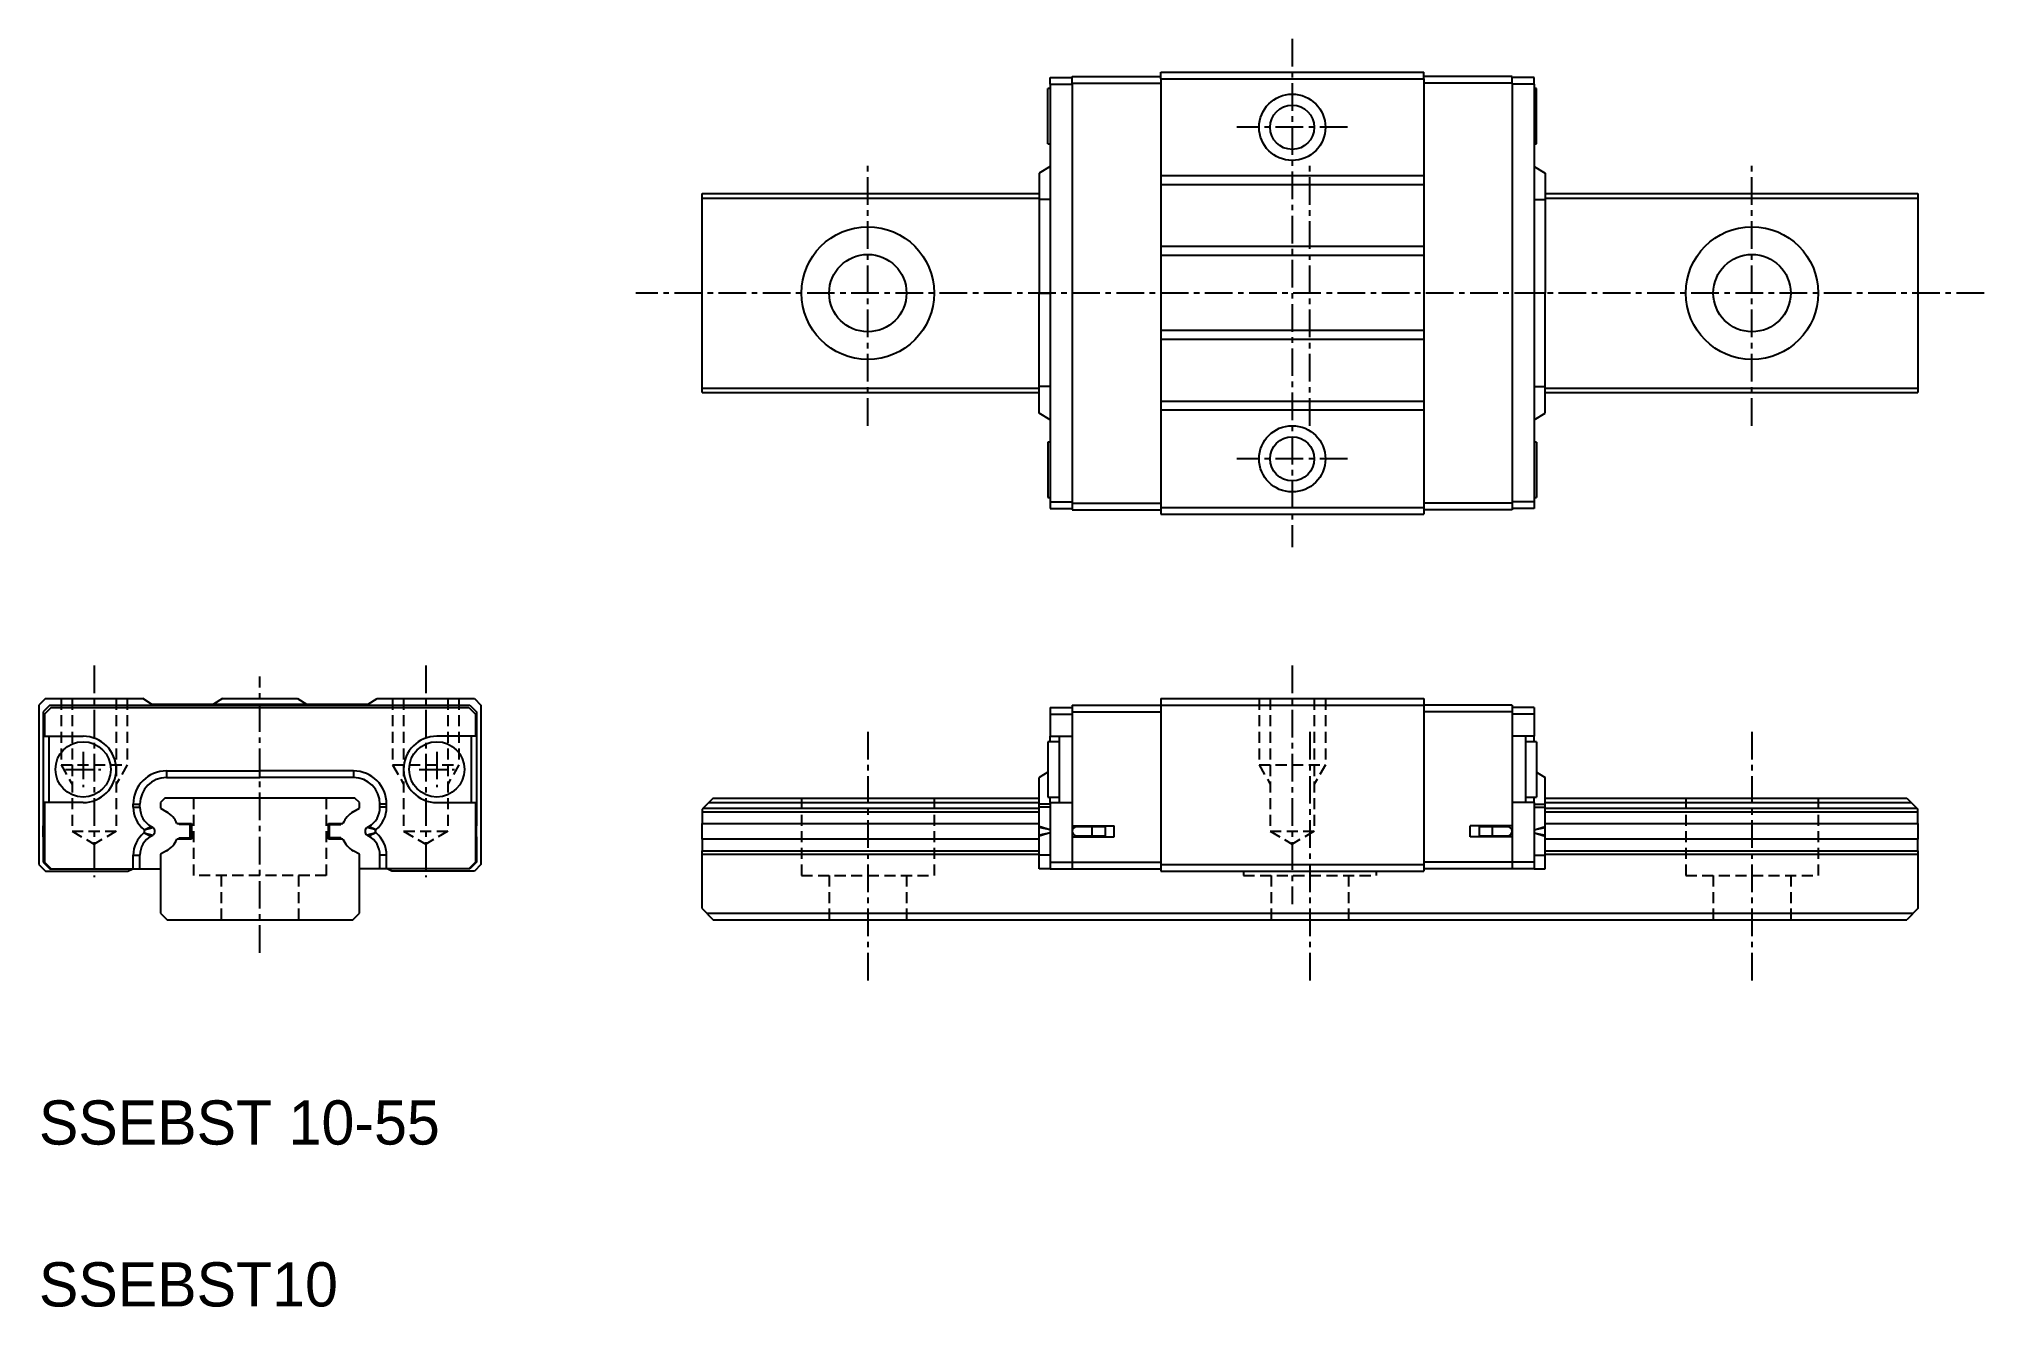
# Model space of a CAD drawing. Extents: x 10 to 98, y 10 to 67.3.
import ezdxf

# ---------------------------------------------------------------- set-up
doc = ezdxf.new("R2010")
doc.units = 0
doc.linetypes.add('CENTER', pattern=[2, 1.25, -0.25, 0.25, -0.25])
doc.linetypes.add('DASHED', pattern=[0.75, 0.5, -0.25])
doc.layers.get('0').update_dxf_attribs({"linetype": 'CONTINUOUS'})
doc.layers.add('CENTER', color=1, linetype='CENTER')

msp = doc.modelspace()

# ---------------------------------------------------------------- linework, layer by layer
at = {"color": 7, "linetype": 'CONTINUOUS'}
for p, q in [((55.75, 65.6), (56.75, 65.6)), ((55.75, 65.3), (55.75, 65.6)), ((55.75, 65.3), (55.75, 46.4)), ((55.75, 65.3), (56.75, 65.3)), ((56.75, 65.65), (60.75, 65.65)), ((56.75, 65.35), (56.75, 65.65)), ((56.75, 65.35), (56.75, 46.35)), ((56.75, 65.35), (60.75, 65.35)), ((60.75, 65.85), (72.65, 65.85)), ((60.75, 65.55), (60.75, 65.85)), ((60.75, 65.55), (60.75, 46.15)), ((60.75, 65.55), (72.65, 65.55)), ((72.65, 65.55), (72.65, 65.85)), ((76.65, 65.65), (72.65, 65.65)), ((72.65, 65.55), (72.65, 46.15)), ((76.65, 65.35), (72.65, 65.35)), ((76.65, 65.35), (76.65, 65.65)), ((77.65, 65.6), (76.65, 65.6)), ((76.65, 65.35), (76.65, 46.35)), ((77.65, 65.3), (76.65, 65.3)), ((77.65, 65.3), (77.65, 65.6)), ((77.65, 65.3), (77.65, 46.4)), ((55.75, 65.1), (55.65, 65.1)), ((55.65, 62.6), (55.65, 65.1)), ((77.75, 65.1), (77.65, 65.1)), ((77.75, 62.6), (77.75, 65.1)), ((55.65, 62.6), (55.75, 62.6)), ((77.65, 62.6), (77.75, 62.6)), ((55.75, 61.58), (55.25, 61.28)), ((55.25, 61.28), (55.25, 60.08)), ((72.65, 61.15), (60.75, 61.15)), ((72.65, 60.75), (60.75, 60.75)), ((77.65, 61.58), (78.15, 61.28)), ((78.15, 61.28), (78.15, 60.08)), ((40, 60.35), (55.25, 60.35)), ((40, 60.15), (40, 60.35)), ((40, 60.15), (55.25, 60.15)), ((40, 51.55), (40, 60.15)), ((55.25, 60.08), (55.25, 55.85)), ((55.75, 60.08), (55.25, 60.08)), ((77.65, 60.08), (78.15, 60.08)), ((78.15, 60.35), (95, 60.35)), ((78.15, 60.15), (95, 60.15)), ((78.15, 60.08), (78.15, 55.85)), ((95, 60.35), (95, 60.15)), ((95, 60.15), (95, 51.55)), ((72.65, 57.95), (60.75, 57.95)), ((72.65, 57.55), (60.75, 57.55)), ((55.25, 51.62), (55.25, 55.85)), ((55.25, 55.85), (55.75, 55.85)), ((78.15, 55.85), (77.65, 55.85)), ((78.15, 51.62), (78.15, 55.85)), ((72.65, 54.15), (60.75, 54.15)), ((72.65, 53.75), (60.75, 53.75)), ((40, 51.55), (55.25, 51.55)), ((40, 51.35), (40, 51.55)), ((40, 51.35), (55.25, 51.35)), ((55.75, 51.62), (55.25, 51.62)), ((55.25, 50.42), (55.25, 51.62)), ((77.65, 51.62), (78.15, 51.62)), ((78.15, 50.42), (78.15, 51.62)), ((78.15, 51.55), (95, 51.55)), ((78.15, 51.35), (95, 51.35)), ((95, 51.55), (95, 51.35)), ((55.75, 50.12), (55.25, 50.42)), ((72.65, 50.95), (60.75, 50.95)), ((72.65, 50.55), (60.75, 50.55)), ((77.65, 50.12), (78.15, 50.42)), ((55.75, 49.1), (55.65, 49.1)), ((55.65, 49.1), (55.65, 46.6)), ((77.75, 49.1), (77.65, 49.1)), ((77.75, 49.1), (77.75, 46.6)), ((55.65, 46.6), (55.75, 46.6)), ((55.75, 46.4), (56.75, 46.4)), ((55.75, 46.4), (55.75, 46.1)), ((55.75, 46.1), (56.75, 46.1)), ((56.75, 46.35), (60.75, 46.35)), ((56.75, 46.35), (56.75, 46.05)), ((56.75, 46.05), (60.75, 46.05)), ((60.75, 46.15), (72.65, 46.15)), ((60.75, 46.15), (60.75, 45.85)), ((60.75, 45.85), (72.65, 45.85)), ((76.65, 46.35), (72.65, 46.35)), ((72.65, 46.15), (72.65, 45.85)), ((76.65, 46.05), (72.65, 46.05)), ((77.65, 46.4), (76.65, 46.4)), ((76.65, 46.35), (76.65, 46.05)), ((77.65, 46.1), (76.65, 46.1)), ((77.65, 46.6), (77.75, 46.6)), ((77.65, 46.4), (77.65, 46.1)), ((10.3, 37.5), (10, 37.2)), ((10, 37.2), (10, 30)), ((10.5, 37.2), (10.2, 36.9)), ((10.55, 37.1), (10.25, 36.8)), ((10.3, 37.5), (14.7, 37.5)), ((10.5, 37.2), (29.5, 37.2)), ((10.55, 37.1), (29.45, 37.1)), ((15.1, 37.25), (14.7, 37.5)), ((15.1, 37.25), (24.9, 37.25)), ((18.3, 37.5), (17.9, 37.25)), ((18.3, 37.5), (21.7, 37.5)), ((21.7, 37.5), (22.1, 37.25)), ((24.9, 37.25), (25.3, 37.5)), ((25.3, 37.5), (29.7, 37.5)), ((29.45, 37.1), (29.75, 36.8)), ((29.5, 37.2), (29.8, 36.9)), ((29.7, 37.5), (30, 37.2)), ((30, 37.2), (30, 30)), ((55.75, 37.1), (55.75, 36.8)), ((55.75, 37.1), (56.75, 37.1)), ((56.75, 37.2), (60.75, 37.2)), ((56.75, 37.2), (56.75, 36.9)), ((60.75, 37.5), (72.65, 37.5)), ((60.75, 37.5), (60.75, 37.2)), ((60.75, 37.2), (72.65, 37.2)), ((60.75, 37.2), (60.75, 30)), ((72.65, 37.5), (72.65, 37.2)), ((72.65, 37.2), (72.65, 30)), ((76.65, 37.2), (72.65, 37.2)), ((76.65, 37.2), (76.65, 36.9)), ((77.65, 37.1), (76.65, 37.1)), ((77.65, 37.1), (77.65, 36.8)), ((10.2, 36.9), (10.2, 31.75)), ((10.25, 36.8), (10.25, 35.8)), ((29.75, 36.8), (29.75, 35.8)), ((29.8, 36.9), (29.8, 31.75)), ((55.75, 36.8), (55.75, 35.8)), ((55.75, 36.8), (56.75, 36.8)), ((56.75, 36.9), (60.75, 36.9)), ((56.75, 36.9), (56.75, 31.75)), ((76.65, 36.9), (72.65, 36.9)), ((76.65, 36.9), (76.65, 31.75)), ((77.65, 36.8), (76.65, 36.8)), ((77.65, 36.8), (77.65, 35.8)), ((10.25, 35.8), (12, 35.8)), ((10.45, 35.8), (10.45, 32.8)), ((29.75, 35.8), (28, 35.8)), ((29.55, 35.8), (29.55, 32.8)), ((56.15, 35.55), (55.65, 35.55)), ((55.65, 35.55), (55.65, 33.05)), ((55.75, 35.55), (55.75, 35.8)), ((55.75, 35.8), (56.75, 35.8)), ((56.15, 35.8), (56.15, 32.8)), ((77.65, 35.8), (76.65, 35.8)), ((77.25, 35.8), (77.25, 32.8)), ((77.75, 35.55), (77.25, 35.55)), ((77.65, 35.55), (77.65, 35.8)), ((77.75, 35.55), (77.75, 33.05)), ((15.77, 34.23), (20, 34.23)), ((15.77, 34.23), (15.77, 33.93)), ((15.77, 33.93), (20, 33.93)), ((24.23, 34.23), (20, 34.23)), ((20, 33.93), (20, 34.23)), ((24.23, 33.93), (20, 33.93)), ((24.23, 34.23), (24.23, 33.93)), ((55.65, 34.17), (55.25, 33.93)), ((55.25, 32.73), (55.25, 33.93)), ((77.75, 34.17), (78.15, 33.93)), ((78.15, 32.73), (78.15, 33.93)), ((10.25, 32.8), (10.25, 30.1)), ((12, 32.8), (10.25, 32.8)), ((14.27, 32.73), (14.57, 32.73)), ((14.27, 32.583835), (14.27, 32.73)), ((14.27, 32.583835), (14.57, 32.583835)), ((14.57, 32.583835), (14.57, 32.73)), ((15.7, 33), (15.5, 32.8)), ((15.5, 32.8), (15.5, 32.54342)), ((24.3, 33), (15.7, 33)), ((24.5, 32.8), (24.3, 33)), ((24.5, 32.54342), (24.5, 32.8)), ((25.73, 32.73), (25.43, 32.73)), ((25.43, 32.583835), (25.43, 32.73)), ((25.73, 32.583835), (25.43, 32.583835)), ((25.73, 32.583835), (25.73, 32.73)), ((28, 32.8), (29.75, 32.8)), ((29.75, 32.8), (29.75, 30.1)), ((40.5, 33), (40, 32.5)), ((40.3, 32.8), (55.25, 32.8)), ((40.5, 33), (55.25, 33)), ((55.25, 32.583835), (55.25, 32.73)), ((55.75, 32.73), (55.25, 32.73)), ((55.25, 31.717809), (55.25, 32.583835)), ((55.75, 32.583835), (55.25, 32.583835)), ((55.65, 33.05), (56.15, 33.05)), ((55.75, 32.8), (55.75, 33.05)), ((55.75, 32.8), (55.75, 30.1)), ((55.75, 32.8), (56.75, 32.8)), ((77.65, 32.8), (76.65, 32.8)), ((77.25, 33.05), (77.75, 33.05)), ((77.65, 32.8), (77.65, 33.05)), ((77.65, 32.8), (77.65, 30.1)), ((77.65, 32.73), (78.15, 32.73)), ((77.65, 32.583835), (78.15, 32.583835)), ((78.15, 33), (94.5, 33)), ((78.15, 32.8), (94.7, 32.8)), ((78.15, 32.583835), (78.15, 32.73)), ((78.15, 31.717809), (78.15, 32.583835)), ((94.5, 33), (95, 32.5)), ((10.2, 31.25), (10.2, 31.75)), ((10.25, 31.75), (10.2, 31.75)), ((14.757098, 31.568053), (15.07, 31.717809)), ((15.147256, 31.673205), (15.07, 31.717809)), ((15.5, 32.54342), (15.7785, 32.382628)), ((16.245161, 31.85), (16.9, 31.85)), ((16.85, 31.8), (16.338455, 31.8)), ((16.85, 31.2), (16.85, 31.8)), ((16.9, 31.85), (16.9, 31.15)), ((23.1, 31.15), (23.1, 31.85)), ((23.1, 31.85), (23.754839, 31.85)), ((23.15, 31.8), (23.661545, 31.8)), ((23.15, 31.2), (23.15, 31.8)), ((24.2215, 32.382628), (24.5, 32.54342)), ((24.852744, 31.673205), (24.93, 31.717809)), ((25.242902, 31.568053), (24.93, 31.717809)), ((29.75, 31.75), (29.8, 31.75)), ((29.8, 31.25), (29.8, 31.75)), ((40, 32.5), (40, 31.85)), ((40, 32.382628), (55.25, 32.382628)), ((40, 31.85), (55.25, 31.85)), ((40, 31.15), (40, 31.85)), ((40.04342, 32.54342), (55.25, 32.54342)), ((55.25, 31.673205), (55.25, 31.717809)), ((55.75, 31.569066), (55.25, 31.717809)), ((56.75, 31.75), (58.65, 31.75)), ((56.75, 31.75), (56.75, 31.25)), ((57.65, 31.7), (56.95, 31.7)), ((57.65, 31.7), (56.95, 31.7)), ((57.25, 31.7), (57.25, 31.75)), ((57.57899, 31.7), (57.57899, 31.75)), ((58.25, 31.7), (57.65, 31.7)), ((58.25, 31.7), (57.65, 31.7)), ((57.65, 31.3), (57.65, 31.7)), ((57.65, 31.3), (57.65, 31.7)), ((58.25, 31.3), (58.25, 31.7)), ((58.25, 31.3), (58.25, 31.7)), ((58.65, 31.25), (58.65, 31.75)), ((74.75, 31.25), (74.75, 31.75)), ((76.65, 31.75), (74.75, 31.75)), ((75.75, 31.7), (75.15, 31.7)), ((75.15, 31.7), (75.15, 31.3)), ((76.45, 31.7), (75.75, 31.7)), ((75.75, 31.7), (75.75, 31.3)), ((75.82101, 31.7), (75.82101, 31.75)), ((76.15, 31.7), (76.15, 31.75)), ((76.65, 31.75), (76.65, 31.25)), ((77.646596, 31.568053), (78.15, 31.717809)), ((78.15, 32.54342), (94.95658, 32.54342)), ((78.15, 32.382628), (95, 32.382628)), ((78.15, 31.85), (95, 31.85)), ((78.15, 31.673205), (78.15, 31.717809)), ((95, 31.85), (95, 32.5)), ((95, 31.85), (95, 31.15)), ((10.2, 31.25), (10.2, 30.1)), ((10.25, 31.25), (10.2, 31.25)), ((14.757098, 31.431947), (15.07, 31.282191)), ((14.761047, 31.563537), (15.147256, 31.673205)), ((14.761047, 31.436463), (15.147256, 31.326795)), ((15.07, 31.282191), (15.147256, 31.326795)), ((16.9, 31.15), (16.245161, 31.15)), ((16.338455, 31.2), (16.85, 31.2)), ((23.754839, 31.15), (23.1, 31.15)), ((23.661545, 31.2), (23.15, 31.2)), ((25.238953, 31.563537), (24.852744, 31.673205)), ((25.238953, 31.436463), (24.852744, 31.326795)), ((24.93, 31.282191), (24.852744, 31.326795)), ((25.242902, 31.431947), (24.93, 31.282191)), ((29.75, 31.25), (29.8, 31.25)), ((29.8, 31.25), (29.8, 30.1)), ((55.25, 31.15), (40, 31.15)), ((40, 31.15), (40, 30.617372)), ((55.25, 31.326795), (55.25, 31.673205)), ((55.75, 31.565011), (55.25, 31.673205)), ((55.75, 31.434989), (55.25, 31.326795)), ((55.753404, 31.431947), (55.25, 31.282191)), ((55.25, 31.282191), (55.25, 31.326795)), ((55.25, 30.416165), (55.25, 31.282191)), ((56.75, 31.25), (58.65, 31.25)), ((56.75, 31.25), (56.75, 30.1)), ((56.95, 31.3), (57.65, 31.3)), ((56.95, 31.3), (57.65, 31.3)), ((57.25, 31.25), (57.25, 31.3)), ((57.57899, 31.25), (57.57899, 31.3)), ((57.65, 31.3), (58.25, 31.3)), ((57.65, 31.3), (58.25, 31.3)), ((76.65, 31.25), (74.75, 31.25)), ((75.15, 31.3), (75.75, 31.3)), ((75.75, 31.3), (76.45, 31.3)), ((75.82101, 31.25), (75.82101, 31.3)), ((76.15, 31.25), (76.15, 31.3)), ((76.65, 31.25), (76.65, 30.1)), ((77.646596, 31.431947), (78.15, 31.282191)), ((77.65, 31.565011), (78.15, 31.673205)), ((77.65, 31.434989), (78.15, 31.326795)), ((78.15, 31.326795), (78.15, 31.673205)), ((78.15, 31.282191), (78.15, 31.326795)), ((78.15, 30.416165), (78.15, 31.282191)), ((95, 31.15), (78.15, 31.15)), ((95, 30.617372), (95, 31.15)), ((10, 30), (10.3, 29.7)), ((10.2, 30.1), (10.5, 29.8)), ((10.25, 30.1), (10.55, 29.8)), ((14.27, 29.8), (14.27, 30.416165)), ((14.27, 30.416165), (14.57, 30.416165)), ((14.57, 29.8), (14.57, 30.416165)), ((15.7785, 30.617372), (15.5, 30.45658)), ((15.5, 30.45658), (15.5, 27.8)), ((24.5, 30.45658), (24.2215, 30.617372)), ((24.5, 27.8), (24.5, 30.45658)), ((25.43, 29.8), (25.43, 30.416165)), ((25.73, 30.416165), (25.43, 30.416165)), ((25.73, 29.8), (25.73, 30.416165)), ((29.75, 30.1), (29.45, 29.8)), ((29.8, 30.1), (29.5, 29.8)), ((30, 30), (29.7, 29.7)), ((40, 30.617372), (55.25, 30.617372)), ((40, 30.45658), (40, 30.617372)), ((40, 30.45658), (55.25, 30.45658)), ((40, 28), (40, 30.45658)), ((55.25, 29.8), (55.25, 30.416165)), ((55.75, 30.416165), (55.25, 30.416165)), ((55.75, 30.1), (55.75, 29.8)), ((55.75, 30.1), (56.75, 30.1)), ((56.75, 30.1), (60.75, 30.1)), ((56.75, 30.1), (56.75, 29.8)), ((60.75, 30), (72.65, 30)), ((60.75, 30), (60.75, 29.7)), ((76.65, 30.1), (72.65, 30.1)), ((72.65, 30), (72.65, 29.7)), ((76.65, 30.1), (76.65, 29.8)), ((77.65, 30.1), (76.65, 30.1)), ((77.65, 30.416165), (78.15, 30.416165)), ((77.65, 30.1), (77.65, 29.8)), ((78.15, 30.617372), (95, 30.617372)), ((78.15, 30.45658), (95, 30.45658)), ((78.15, 29.8), (78.15, 30.416165)), ((95, 30.617372), (95, 30.45658)), ((95, 30.45658), (95, 28)), ((10.3, 29.7), (14.027747, 29.7)), ((10.5, 29.8), (10.55, 29.8)), ((10.55, 29.8), (14.27, 29.8)), ((14.027747, 29.7), (14.242197, 29.8)), ((14.27, 29.8), (14.57, 29.8)), ((14.57, 29.8), (15.5, 29.8)), ((25.43, 29.8), (24.5, 29.8)), ((25.73, 29.8), (25.43, 29.8)), ((29.45, 29.8), (25.73, 29.8)), ((25.972253, 29.7), (25.757803, 29.8)), ((29.7, 29.7), (25.972253, 29.7)), ((29.5, 29.8), (29.45, 29.8)), ((55.75, 29.8), (55.25, 29.8)), ((55.75, 29.8), (56.75, 29.8)), ((56.75, 29.8), (60.75, 29.8)), ((60.75, 29.7), (72.65, 29.7)), ((76.65, 29.8), (72.65, 29.8)), ((77.65, 29.8), (76.65, 29.8)), ((77.65, 29.8), (78.15, 29.8)), ((15.5, 27.8), (15.8, 27.5)), ((15.8, 27.5), (24.2, 27.5)), ((24.2, 27.5), (24.5, 27.8)), ((40, 28), (40.5, 27.5)), ((40.2, 27.8), (94.8, 27.8)), ((40.5, 27.5), (94.5, 27.5)), ((95, 28), (94.5, 27.5))]:
    msp.add_line(p, q, dxfattribs=at)
at = {"color": 3, "linetype": 'DASHED'}
for p, q in [((11, 37.5), (11, 34.5)), ((11.5, 37.5), (11.5, 31.5)), ((13.5, 37.5), (13.5, 31.5)), ((14, 37.5), (14, 34.5)), ((26, 37.5), (26, 34.5)), ((26.5, 37.5), (26.5, 31.5)), ((28.5, 37.5), (28.5, 31.5)), ((29, 37.5), (29, 34.5)), ((65.2, 37.5), (65.2, 34.5)), ((65.7, 37.5), (65.7, 31.5)), ((67.7, 37.5), (67.7, 31.5)), ((68.2, 37.5), (68.2, 34.5)), ((11, 34.5), (11.5, 33.633975)), ((11, 34.5), (14, 34.5)), ((14, 34.5), (13.5, 33.633975)), ((26, 34.5), (29, 34.5)), ((26, 34.5), (26.5, 33.633975)), ((29, 34.5), (28.5, 33.633975)), ((65.2, 34.5), (68.2, 34.5)), ((65.2, 34.5), (65.7, 33.633975)), ((68.2, 34.5), (67.7, 33.633975)), ((17, 33), (17, 29.5)), ((23, 33), (23, 29.5)), ((44.5, 33), (44.5, 29.5)), ((50.5, 33), (50.5, 29.5)), ((84.5, 33), (84.5, 29.5)), ((90.5, 33), (90.5, 29.5)), ((11.5, 31.5), (13.5, 31.5)), ((11.5, 31.5), (12.5, 30.92265)), ((13.5, 31.5), (12.5, 30.92265)), ((26.5, 31.5), (28.5, 31.5)), ((26.5, 31.5), (27.5, 30.92265)), ((28.5, 31.5), (27.5, 30.92265)), ((65.7, 31.5), (67.7, 31.5)), ((65.7, 31.5), (66.7, 30.92265)), ((67.7, 31.5), (66.7, 30.92265)), ((23, 29.5), (17, 29.5)), ((18.25, 29.5), (18.25, 27.5)), ((21.75, 29.5), (21.75, 27.5)), ((44.5, 29.5), (50.5, 29.5)), ((45.75, 29.5), (45.75, 27.5)), ((49.25, 29.5), (49.25, 27.5)), ((64.5, 29.7), (64.5, 29.5)), ((64.5, 29.5), (70.5, 29.5)), ((65.75, 29.5), (65.75, 27.5)), ((69.25, 29.5), (69.25, 27.5)), ((70.5, 29.7), (70.5, 29.5)), ((84.5, 29.5), (90.5, 29.5)), ((85.75, 29.5), (85.75, 27.5)), ((89.25, 29.5), (89.25, 27.5))]:
    msp.add_line(p, q, dxfattribs=at)
at = {"color": 3, "linetype": 'CONTINUOUS'}
for centre in [(66.7, 63.35), (66.7, 48.35)]:
    msp.add_circle(centre, 1.5, dxfattribs=at)
at = {"color": 7, "linetype": 'CONTINUOUS'}
for centre, radius in [((66.7, 63.35), 1), ((47.5, 55.85), 3), ((87.5, 55.85), 3), ((47.5, 55.85), 1.75), ((87.5, 55.85), 1.75), ((66.7, 48.35), 1), ((12, 34.3), 1.25), ((28, 34.3), 1.25)]:
    msp.add_circle(centre, radius, dxfattribs=at)
for centre, radius, start, end in [((12, 34.3), 1.5, 270, 90), ((28, 34.3), 1.5, 90, 270), ((15.770022, 32.729978), 1.500022, 90.000834, 179.999166), ((15.77, 32.73), 1.2, 90, 180), ((24.229978, 32.729978), 1.500022, 0.000834, 89.999166), ((24.23, 32.73), 1.2, 0, 90), ((15.57, 32.583835), 1.3, 180, 230.729617), ((15.57, 32.583835), 1, 180, 240), ((24.43, 32.583835), 1, 300, 0), ((24.43, 32.583835), 1.3, 309.270383, 0), ((15.2285, 31.43), 1.1, 22.446351, 60), ((15.2285, 31.43), 1.17, 18.435646, 21.037221), ((24.7715, 31.43), 1.17, 158.962779, 161.564354), ((24.7715, 31.43), 1.1, 120, 157.553649), ((56.95, 31.5), 0.2, 90, 180), ((56.95, 31.5), 0.2, 90, 180), ((76.45, 31.5), 0.2, 0, 90), ((15.57, 30.416165), 1.3, 129.270383, 180), ((15.57, 30.416165), 1, 120, 180), ((14.683827, 31.5), 0.1, 309.270383, 50.729617), ((15.047256, 31.5), 0.2, 300, 60), ((15.2285, 31.57), 1.1, 300, 337.553649), ((15.2285, 31.57), 1.17, 338.962779, 341.564354), ((24.7715, 31.57), 1.17, 198.435646, 201.037221), ((24.7715, 31.57), 1.1, 202.446351, 240), ((24.952744, 31.5), 0.2, 120, 240), ((24.43, 30.416165), 1, 0, 60), ((25.316173, 31.5), 0.1, 129.270383, 230.729617), ((24.43, 30.416165), 1.3, 0, 50.729617), ((56.95, 31.5), 0.2, 180, 270), ((56.95, 31.5), 0.2, 180, 270), ((76.45, 31.5), 0.2, 270, 0)]:
    msp.add_arc(centre, radius, start, end, dxfattribs=at)
at = {"layer": 'CENTER', "color": 1, "linetype": 'CENTER'}
for p, q in [((66.7, 67.35), (66.7, 44.35)), ((69.2, 63.35), (64.2, 63.35)), ((47.5, 49.85), (47.5, 61.85)), ((67.5, 49.85), (67.5, 61.85)), ((87.5, 49.85), (87.5, 61.85)), ((98, 55.85), (37, 55.85)), ((69.2, 48.35), (64.2, 48.35)), ((12.5, 39), (12.5, 29.42265)), ((27.5, 39), (27.5, 29.42265)), ((66.7, 39), (66.7, 28.2)), ((20, 26), (20, 38.5)), ((47.5, 36), (47.5, 24.5)), ((67.5, 36), (67.5, 24.5)), ((87.5, 36), (87.5, 24.5)), ((12, 35.1), (12, 33.5)), ((28, 35.1), (28, 33.5)), ((11.2, 34.3), (12.8, 34.3)), ((27.2, 34.3), (28.8, 34.3))]:
    msp.add_line(p, q, dxfattribs=at)

# ---------------------------------------------------------------- texts
at = {"color": 7, "linetype": 'CONTINUOUS'}
for s, p in [('SSEBST 10-55', (10, 17.324691)), ('SSEBST10', (10, 10))]:
    msp.add_text(s, height=2, dxfattribs=at).set_placement(p)

doc.saveas('drawing.dxf')
